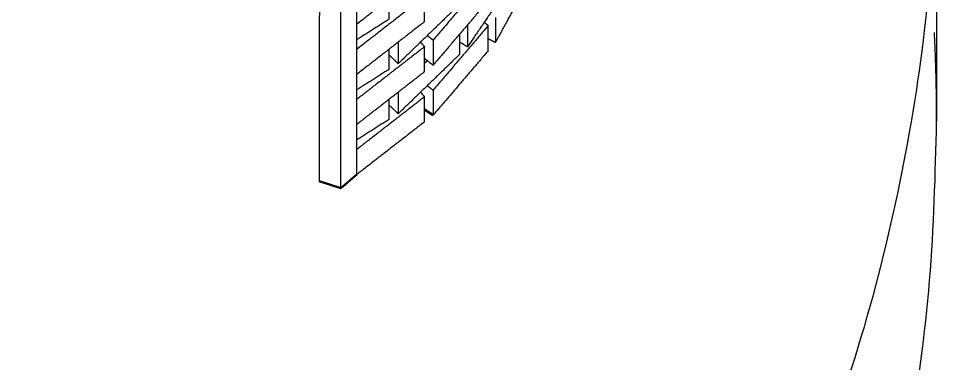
# Model space of a CAD drawing. Header units: millimetres. Extents: x 507.9 to 541, y 40.2 to 69.3.
# Drawn here: x 518.271 to 520.473, y 43.978 to 44.805 of the extents above; entities that cross this region are included whole.
import ezdxf

# ---------------------------------------------------------------- set-up
doc = ezdxf.new("R2010")
doc.units = ezdxf.units.MM
doc.layers.add('Make2D$Visible$ClippingPlaneIntersections', color=7, linetype='Continuous', lineweight=50, true_color=0x000000)
doc.layers.add('Make2D$Visible$Curves', color=7, linetype='Continuous', true_color=0x000000)

msp = doc.modelspace()

# ---------------------------------------------------------------- linework, layer by layer
at = {"layer": 'Make2D$Visible$ClippingPlaneIntersections'}
for points in [[(519.26531, 44.57321), (519.2447, 44.58748)], [(518.99253, 44.41538), (519.04403, 44.39899), (519.08223, 44.43125)]]:
    msp.add_lwpolyline(points, dxfattribs=at)
at = {"layer": 'Make2D$Visible$Curves', "color": 18, "lineweight": -3, "true_color": 0x000000}
for points, degree in [([(519.08223, 44.43125), (519.08223, 45.29508), (519.08223, 46.15891)], 2), ([(519.04403, 44.39899), (519.04403, 45.26714), (519.04403, 46.1353)], 2), ([(518.99284, 46.10685), (518.99274, 45.54303), (518.99264, 44.9792), (518.99253, 44.41538)], 3), ([(520.47261, 45.2777), (520.47261, 44.91789), (520.47261, 44.55807)], 2), ([(519.2447, 44.91748), (519.16347, 44.85436), (519.08223, 44.79125)], 2), ([(519.51155, 44.92528), (519.46309, 44.83651), (519.41463, 44.74774)], 2), ([(519.39777, 44.90833), (519.33154, 44.83077), (519.26531, 44.75321)], 2), ([(519.46198, 44.90497), (519.40488, 44.82102), (519.34779, 44.73708)], 2), ([(519.2447, 44.85748), (519.16347, 44.79436), (519.08223, 44.73125)], 2), ([(519.15968, 44.80322), (519.15968, 44.82745), (519.15968, 44.85168)], 2), ([(519.2447, 44.79748), (519.2447, 44.82748), (519.2447, 44.85748)], 2), ([(519.39777, 44.84833), (519.33154, 44.77077), (519.26531, 44.69321)], 2), ([(519.32907, 44.8393), (519.25542, 44.76815), (519.18177, 44.697)], 2), ([(519.15968, 44.80322), (519.12108, 44.77869), (519.08248, 44.75415)], 2), ([(519.41463, 44.80774), (519.41463, 44.77774), (519.41463, 44.74774)], 2), ([(519.2447, 44.79748), (519.16347, 44.73436), (519.08223, 44.67125)], 2), ([(519.39777, 44.78833), (519.33154, 44.71077), (519.26531, 44.63321)], 2), ([(519.34779, 44.7898), (519.34779, 44.76344), (519.34779, 44.73708)], 2), ([(519.38793, 44.79603), (519.39285, 44.79218), (519.39777, 44.78833)], 2), ([(519.39777, 44.72833), (519.39777, 44.75833), (519.39777, 44.78833)], 2), ([(519.26531, 44.75321), (519.25831, 44.75869), (519.2513, 44.76418)], 2), ([(519.32907, 44.7193), (519.32907, 44.74372), (519.32907, 44.76814)], 2), ([(519.2447, 44.73748), (519.16347, 44.67436), (519.08223, 44.61125)], 2), ([(519.18177, 44.74858), (519.18177, 44.72279), (519.18177, 44.697)], 2), ([(519.23525, 44.74867), (519.23998, 44.74307), (519.2447, 44.73748)], 2), ([(519.2447, 44.67748), (519.2447, 44.70748), (519.2447, 44.73748)], 2), ([(519.26531, 44.75321), (519.26531, 44.72321), (519.26531, 44.69321)], 2), ([(519.34779, 44.73708), (519.33843, 44.7429), (519.32907, 44.74872)], 2), ([(519.15968, 44.68322), (519.15968, 44.70732), (519.15968, 44.73143)], 2), ([(519.18177, 44.697), (519.17072, 44.70749), (519.15968, 44.71799)], 2), ([(519.32907, 44.7193), (519.25542, 44.64815), (519.18177, 44.577)], 2), ([(519.39777, 44.72833), (519.33154, 44.65077), (519.26531, 44.57321)], 2), ([(519.26531, 44.69321), (519.25501, 44.70128), (519.2447, 44.70934)], 2), ([(519.25147, 44.70434), (519.24814, 44.70111), (519.2448, 44.69789)], 2), ([(519.15968, 44.68322), (519.12075, 44.65848), (519.08181, 44.63373)], 2), ([(519.2447, 44.67748), (519.16347, 44.61436), (519.08223, 44.55125)], 2), ([(519.18177, 44.62858), (519.18177, 44.60279), (519.18177, 44.577)], 2), ([(519.2353, 44.62861), (519.24, 44.62305), (519.2447, 44.61748)], 2), ([(519.26531, 44.63321), (519.25831, 44.63869), (519.2513, 44.64418)], 2), ([(519.26531, 44.63321), (519.26531, 44.60321), (519.26531, 44.57321)], 2), ([(519.2447, 44.61748), (519.16347, 44.55436), (519.08223, 44.49125)], 2), ([(519.15968, 44.56322), (519.15968, 44.58743), (519.15968, 44.61164)], 2), ([(519.2447, 44.55748), (519.2447, 44.58748), (519.2447, 44.61748)], 2), ([(519.18177, 44.577), (519.17072, 44.58749), (519.15968, 44.59799)], 2), ([(519.15968, 44.56322), (519.12113, 44.53872), (519.08258, 44.51422)], 2), ([(519.2447, 44.55748), (519.16347, 44.49436), (519.08223, 44.43125)], 2)]:
    msp.add_open_spline(points, degree=degree, dxfattribs=at)
for points in [[(511.83963, 45.2777), (511.83963, 45.17096), (511.84491, 45.06436), (512.05826, 40.75314), (516.36947, 40.96649), (520.47261, 41.16954), (520.47261, 45.2777)], [(511.83963, 44.55807), (511.83963, 44.45133), (511.84491, 44.34472), (512.05826, 40.03351), (516.36947, 40.24686), (520.47261, 40.44991), (520.47261, 44.55807)]]:
    msp.add_rational_spline(points, [0.980423998556, 0.989861021963, 1, 0.707106781187, 1, 0.717245759224, 0.980423998556], degree=2, knots=[13.3259395, 13.3259395, 13.3259395, 13.5606516, 13.5606516, 20.3409773, 20.3409773, 26.8865911, 26.8865911, 26.8865911], dxfattribs=at)
msp.add_rational_spline([(520.47261, 44.55807), (520.47261, 44.66481), (520.46733, 44.77142)], [0.980423998556, 0.989861021963, 1], degree=2, dxfattribs=at)
msp.add_open_spline([(519.41463, 44.74774), (519.4077, 44.75119), (519.40078, 44.75464), (519.39927, 44.75539), (519.39777, 44.75614)], degree=2, knots=[0, 0, 0, 0.014988576, 0.014988576, 0.018244313, 0.018244313, 0.018244313], dxfattribs=at)

doc.saveas('drawing.dxf')
